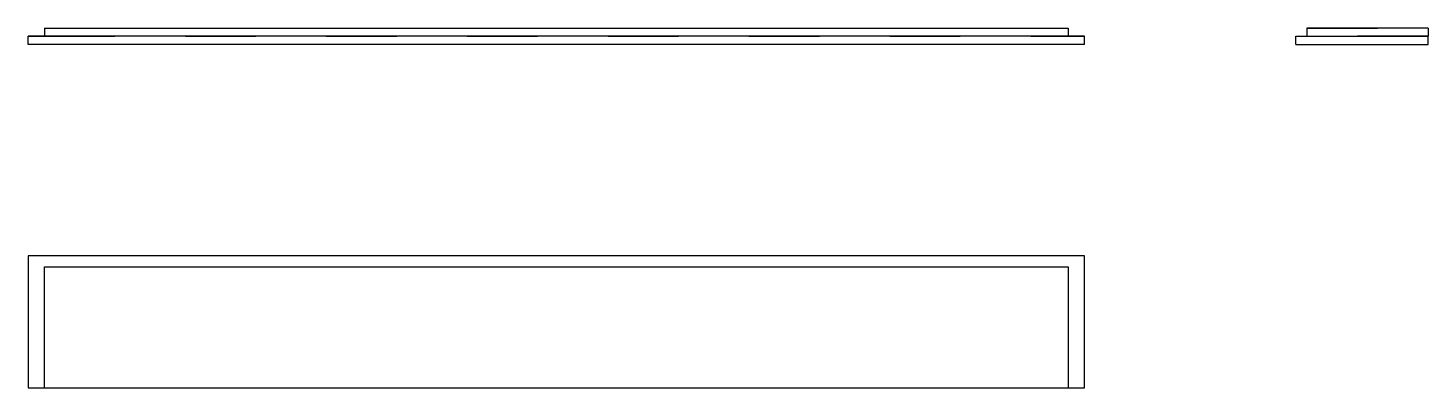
# Model space of a CAD drawing. Extents: x 0 to 1.99, y 0 to 0.51.
import ezdxf

# ---------------------------------------------------------------- set-up
doc = ezdxf.new("R2010")
doc.units = 0
doc.linetypes.add('HIDDEN', pattern=[0.075, 0.050025, -0.024975])
for name, color, linetype in [('FRONT', 7, 'CONTINUOUS'), ('FRONT_HID', 7, 'HIDDEN'), ('LEFT', 7, 'CONTINUOUS'), ('LEFT_HID', 7, 'HIDDEN'), ('TOP', 7, 'CONTINUOUS'), ('TOP_HID', 7, 'HIDDEN')]:
    doc.layers.add(name, color=color, linetype=linetype)

msp = doc.modelspace()

# ---------------------------------------------------------------- linework, layer by layer
at = {"layer": 'FRONT'}
for p, q in [((1.5, 0.499219), (0, 0.499219)), ((0, 0.4875), (0, 0.499219)), ((0.023438, 0.510938), (1.476562, 0.510938)), ((0.023438, 0.510938), (0.023438, 0.499219)), ((1.476562, 0.510938), (1.476562, 0.499219)), ((1.5, 0.4875), (1.5, 0.499219)), ((1.5, 0.4875), (0, 0.4875))]:
    msp.add_line(p, q, dxfattribs=at)
at = {"layer": 'FRONT_HID', "linetype": 'HIDDEN'}
for p, q in [((0, 0.499219), (0.023438, 0.499219)), ((0.023438, 0.499219), (1.476562, 0.499219)), ((1.476562, 0.499219), (1.5, 0.499219))]:
    msp.add_line(p, q, dxfattribs=at)
at = {"layer": 'LEFT'}
for p, q in [((1.8, 0.499219), (1.9875, 0.499219)), ((1.8, 0.4875), (1.8, 0.499219)), ((1.9875, 0.510938), (1.815625, 0.510938)), ((1.815625, 0.510938), (1.815625, 0.499219)), ((1.9875, 0.510938), (1.9875, 0.499219)), ((1.9875, 0.4875), (1.9875, 0.499219)), ((1.8, 0.4875), (1.9875, 0.4875))]:
    msp.add_line(p, q, dxfattribs=at)
at = {"layer": 'LEFT_HID', "linetype": 'HIDDEN'}
for p, q in [((1.815625, 0.510938), (1.9875, 0.510938)), ((1.9875, 0.499219), (1.815625, 0.499219)), ((1.815625, 0.499219), (1.9875, 0.499219))]:
    msp.add_line(p, q, dxfattribs=at)
at = {"layer": 'TOP'}
for p, q in [((1.5, 0.1875), (0, 0.1875)), ((0, 0.1875), (0, 0)), ((1.5, 0), (1.5, 0.1875)), ((0.023438, 0), (0.023438, 0.171875)), ((0.023438, 0.171875), (1.476563, 0.171875)), ((1.476563, 0.171875), (1.476562, 0)), ((0, 0), (0.023438, 0)), ((0.023438, 0), (1.476563, 0)), ((1.476563, 0), (1.5, 0))]:
    msp.add_line(p, q, dxfattribs=at)
at = {"layer": 'TOP_HID', "linetype": 'HIDDEN'}
msp.add_line((0, 0), (1.5, 0), dxfattribs=at)

doc.saveas('drawing.dxf')
